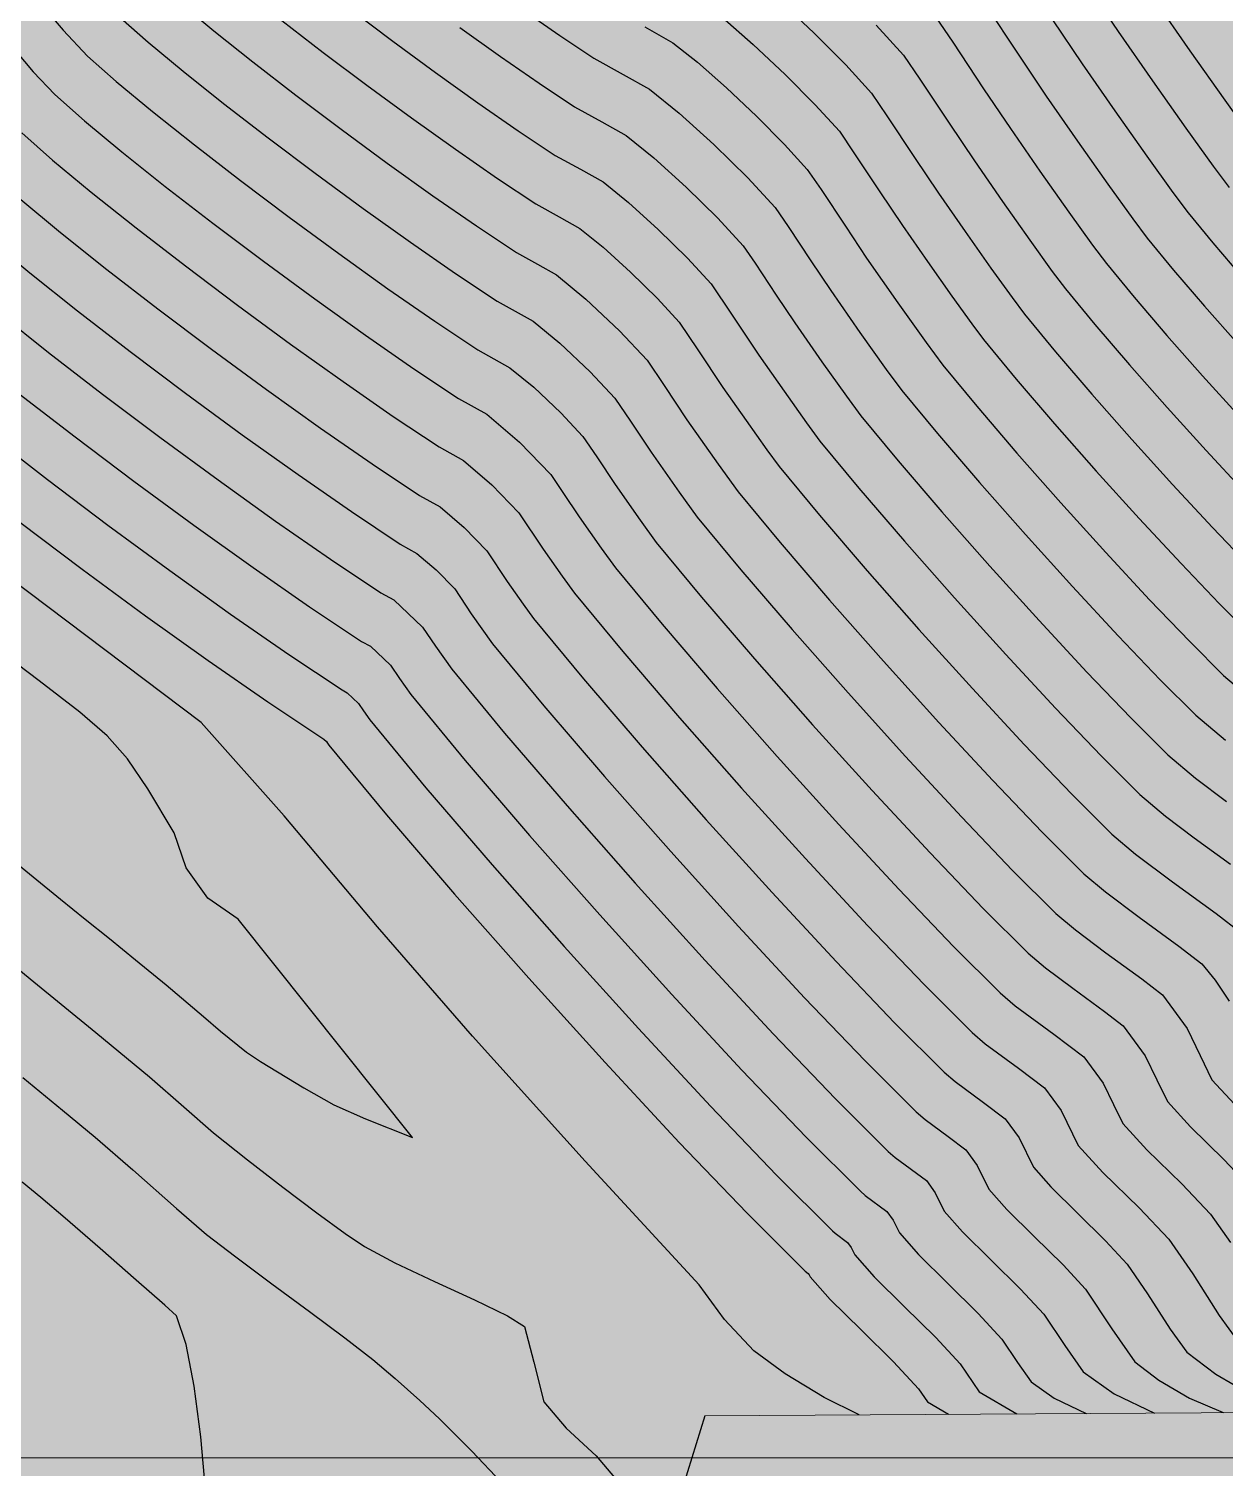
# Model space of a CAD drawing. Header units: metres. Extents: x 62264 to 62602, y 108404 to 109101.
# Drawn here: x 62370.22 to 62397.25, y 108649.77 to 108682.31 of the extents above; entities that cross this region are included whole.
import ezdxf

# ---------------------------------------------------------------- set-up
doc = ezdxf.new("R2010")
doc.units = ezdxf.units.M
doc.header["$MEASUREMENT"] = 0
for name, color, linetype in [('colore lago', 131, 'Continuous'), ('coordinate', 2, 'Continuous'), ('curve livello 1m', 2, 'Continuous'), ('curve livello 5m', 7, 'Continuous'), ('LIN025CO', 7, 'Continuous'), ('Per+Mod Surf', 7, 'Continuous')]:
    doc.layers.add(name, color=color, linetype=linetype)

msp = doc.modelspace()

# ---------------------------------------------------------------- hatches: boundary and pattern name
at = {"layer": 'colore lago', "linetype": 'Continuous', "lineweight": 0}
msp.add_hatch(color=256, dxfattribs=at).paths.add_polyline_path([(62424.984, 108653.069), (62419.433, 108652.547), (62413.953, 108651.637), (62408.529, 108650.359), (62403.21, 108648.764), (62398.021, 108646.797), (62392.955, 108644.487), (62388.067, 108641.873), (62383.347, 108638.914), (62379.143, 108635.919), (62374.987, 108632.528), (62370.912, 108628.752), (62367.864, 108625.55), (62364.577, 108621.72), (62361.992, 108618.302), (62358.884, 108613.699), (62356.087, 108608.883), (62353.615, 108603.924), (62351.491, 108598.79), (62349.698, 108593.52), (62348.257, 108588.148), (62347.162, 108582.699), (62346.433, 108577.206), (62346.076, 108571.827), (62346.067, 108566.27), (62346.414, 108560.708), (62347.156, 108555.214), (62348.241, 108549.757), (62349.108, 108546.543), (62347.868, 108543.897), (62343.805, 108542.34), (62343.071, 108542.931), (62342.215, 108543.399), (62341.494, 108543.605), (62340.731, 108543.397), (62339.788, 108542.895), (62338.814, 108542.367), (62337.958, 108542.081), (62337.463, 108542.167), (62336.538, 108542.374), (62334.253, 108542.969), (62331.322, 108543.785), (62328.139, 108544.685), (62325.098, 108545.533), (62322.593, 108546.195), (62321.848, 108546.361), (62320.984, 108546.545), (62320.474, 108546.666), (62319.859, 108546.963), (62319.103, 108547.335), (62317.961, 108547.824), (62316.581, 108548.386), (62315.066, 108548.989), (62313.523, 108549.599), (62312.055, 108550.183), (62310.769, 108550.711), (62309.769, 108551.147), (62309.112, 108551.475), (62308.074, 108552.131), (62305.134, 108553.829), (62301.974, 108555.846), (62300, 108557.145), (62300, 108746.102), (62331.882, 108763.679), (62334.507, 108761.512), (62338.392, 108758.6), (62343.084, 108755.721), (62348.103, 108752.428), (62352.959, 108748.821), (62356.982, 108746.672), (62361.491, 108743.204), (62364.809, 108741.018), (62364.85, 108740.982), (62366.701, 108739.452), (62368.7, 108737.832), (62369.305, 108737.355), (62369.749, 108737.014), (62370.359, 108736.582), (62371.24, 108735.973), (62371.627, 108735.711), (62374.472, 108733.847), (62374.708, 108733.696), (62375.544, 108733.194), (62376.513, 108732.622), (62377.024, 108732.307), (62377.264, 108731.984), (62377.853, 108731.572), (62378.743, 108731.016), (62379.493, 108730.514), (62379.904, 108730.173), (62380.53, 108729.628), (62381.289, 108728.95), (62382.099, 108728.213), (62382.879, 108727.488), (62383.568, 108726.81), (62384.361, 108726.013), (62384.891, 108725.5), (62385.513, 108725.007), (62386.29, 108724.44), (62387.153, 108723.834), (62388.028, 108723.224), (62388.845, 108722.646), (62389.533, 108722.136), (62390.019, 108721.728), (62390.461, 108721.189), (62391.046, 108720.467), (62391.593, 108719.84), (62392.228, 108719.121), (62392.561, 108718.731), (62392.862, 108718.087), (62393.16, 108717.245), (62393.458, 108716.296), (62393.758, 108715.335), (62394.064, 108714.455), (62394.378, 108713.747), (62394.629, 108713.387), (62395.018, 108712.892), (62395.432, 108712.426), (62395.814, 108712.034), (62396.33, 108711.596), (62397.152, 108710.938), (62398.032, 108710.258), (62398.87, 108709.636), (62399.584, 108709.126), (62399.96, 108708.881), (62400.685, 108708.661), (62401.612, 108708.484), (62402.549, 108708.306), (62403.305, 108708.084), (62403.979, 108707.68), (62404.973, 108707.002), (62405.674, 108706.477), (62406.299, 108705.979), (62406.659, 108705.658), (62407.074, 108705.014), (62407.565, 108704.234), (62408.06, 108703.631), (62408.444, 108703.148), (62408.613, 108702.358), (62408.809, 108701.374), (62409.055, 108700.585), (62409.399, 108699.598), (62409.737, 108698.707), (62410.053, 108697.961), (62410.417, 108697.156), (62410.768, 108696.423), (62411.044, 108695.894), (62411.352, 108695.436), (62411.941, 108694.585), (62412.688, 108693.536), (62413.24, 108692.756), (62413.64, 108692.028), (62414.101, 108691.1), (62414.582, 108690.096), (62415.042, 108689.143), (62415.44, 108688.363), (62415.735, 108687.883), (62416.22, 108687.475), (62417.091, 108686.877), (62417.986, 108686.309), (62418.762, 108685.857), (62419.277, 108685.61), (62419.98, 108685.523), (62420.747, 108685.436), (62421.269, 108685.254), (62422.042, 108684.935), (62422.834, 108684.575), (62423.302, 108684.318), (62424.281, 108683.305), (62425.656, 108681.875), (62426.449, 108681.066), (62427.156, 108680.351), (62427.673, 108679.833), (62427.895, 108679.62), (62428.432, 108679.384), (62429.04, 108678.92), (62429.869, 108678.212), (62430.484, 108677.629), (62430.843, 108677.243), (62431.218, 108676.364), (62431.557, 108675.296), (62431.913, 108674.527), (62432.355, 108674.247), (62432.858, 108673.942), (62433.455, 108673.231), (62434.097, 108672.326), (62434.701, 108671.601), (62435.197, 108671.28), (62435.685, 108671.01), (62436.144, 108670.755), (62436.707, 108670.388), (62437.492, 108669.855), (62438.358, 108669.253), (62439.162, 108668.678), (62440.078, 108667.996), (62441.13, 108667.19), (62442.002, 108666.501), (62442.908, 108665.758), (62443.789, 108665.021), (62444.562, 108664.359), (62445.144, 108663.844), (62445.453, 108663.547), (62446.014, 108662.665), (62446.501, 108661.941), (62447.153, 108661.7), (62448.876, 108661.081), (62447.183, 108652.749), (62446.943, 108651.566), (62441.595, 108652.495), (62436.09, 108653.04), (62430.527, 108653.236)])

# ---------------------------------------------------------------- linework, layer by layer
at = {"layer": 'coordinate', "linetype": 'Continuous', "lineweight": 0}
msp.add_line((62340.187, 108650), (62556.466, 108650), dxfattribs=at)
at = {"layer": 'curve livello 1m', "flags": 128}
for points in [[(62370.367, 108683.018), (62370.993, 108682.274), (62371.544, 108681.689), (62371.544, 108681.689), (62372.194, 108681.116), (62373.011, 108680.438), (62373.959, 108679.683), (62375.002, 108678.877), (62376.102, 108678.049), (62377.225, 108677.224), (62378.333, 108676.432), (62379.391, 108675.698), (62380.362, 108675.051), (62381.091, 108674.646), (62381.626, 108674.203), (62382.237, 108673.628), (62382.739, 108673.093), (62383.05, 108672.63), (62383.465, 108672.008), (62384.033, 108671.197), (62384.397, 108670.697), (62385.416, 108669.462), (62386.618, 108668.062), (62387.929, 108666.576), (62389.276, 108665.087), (62390.586, 108663.675), (62391.784, 108662.422), (62392.798, 108661.409), (62393.19, 108661.079), (62393.808, 108660.617), (62394.53, 108660.091), (62394.948, 108659.769), (62394.948, 108659.769), (62395.449, 108659.087), (62395.708, 108658.544), (62395.947, 108658.055), (62396.471, 108657.482), (62397.235, 108656.735), (62397.864, 108656.071)], [(62373.636, 108682.892), (62374.396, 108682.262), (62375.279, 108681.559), (62376.249, 108680.809), (62377.273, 108680.038), (62378.318, 108679.271), (62379.349, 108678.533), (62380.334, 108677.851), (62381.237, 108677.248), (62381.715, 108676.985), (62382.142, 108676.746), (62382.807, 108676.195), (62383.564, 108675.481), (62384.188, 108674.817), (62384.574, 108674.243), (62385.09, 108673.47), (62385.795, 108672.464), (62386.247, 108671.843), (62387.194, 108670.694), (62388.312, 108669.391), (62389.532, 108668.01), (62390.785, 108666.624), (62392.003, 108665.311), (62393.118, 108664.145), (62394.062, 108663.202), (62394.547, 108662.794), (62395.313, 108662.221), (62396.208, 108661.569), (62396.727, 108661.17), (62397.027, 108660.798), (62397.348, 108660.324)], [(62395.648, 108682.974), (62396.457, 108681.813), (62397.245, 108680.696), (62397.889, 108679.798)], [(62372.288, 108682.557), (62372.915, 108682.004), (62373.704, 108681.35), (62374.619, 108680.621), (62375.625, 108679.843), (62376.688, 108679.043), (62377.771, 108678.248), (62378.841, 108677.483), (62379.863, 108676.775), (62380.8, 108676.15), (62381.616, 108675.696), (62382.216, 108675.199), (62382.901, 108674.554), (62383.463, 108673.955), (62383.812, 108673.436), (62384.278, 108672.739), (62384.914, 108671.83), (62385.322, 108671.27), (62386.305, 108670.078), (62387.465, 108668.727), (62388.73, 108667.293), (62390.031, 108665.856), (62391.294, 108664.493), (62392.451, 108663.283), (62393.43, 108662.305), (62393.868, 108661.937), (62394.56, 108661.419), (62395.369, 108660.83), (62395.837, 108660.47), (62396.398, 108659.705), (62396.689, 108659.097), (62396.956, 108658.55), (62397.462, 108657.997)], [(62381.381, 108682.736), (62382.219, 108682.155), (62382.988, 108681.642), (62383.651, 108681.277), (62384.244, 108680.944), (62384.912, 108680.404), (62385.697, 108679.693), (62386.466, 108678.939), (62387.086, 108678.265), (62387.375, 108677.841), (62387.89, 108677.064), (62388.339, 108676.394), (62389.001, 108675.445), (62389.596, 108674.608), (62389.945, 108674.134), (62390.751, 108673.158), (62391.701, 108672.051), (62392.738, 108670.876), (62393.803, 108669.699), (62394.839, 108668.582), (62395.786, 108667.591), (62396.588, 108666.79), (62397.261, 108666.224)], [(62385.889, 108682.571), (62386.588, 108681.956), (62387.313, 108681.272), (62387.988, 108680.592), (62388.535, 108679.99), (62388.865, 108679.506), (62389.451, 108678.62), (62389.963, 108677.857), (62390.528, 108677.044), (62391.079, 108676.263), (62391.53, 108675.635), (62391.795, 108675.28), (62392.529, 108674.39), (62393.396, 108673.38), (62394.341, 108672.309), (62395.312, 108671.236), (62396.256, 108670.218), (62397.12, 108669.314), (62397.851, 108668.584)], [(62390.708, 108682.576), (62391.099, 108682.003), (62391.793, 108680.954), (62392.4, 108680.05), (62393.069, 108679.088), (62393.722, 108678.163), (62394.255, 108677.419), (62394.569, 108676.999), (62395.197, 108676.238), (62395.937, 108675.375), (62396.745, 108674.459), (62397.576, 108673.541)], [(62391.844, 108682.835), (62392.574, 108681.732), (62393.212, 108680.781), (62393.916, 108679.769), (62394.602, 108678.796), (62395.164, 108678.014), (62395.494, 108677.571), (62396.086, 108676.854), (62396.785, 108676.04), (62397.547, 108675.176)], [(62375.938, 108682.496), (62376.872, 108681.775), (62377.858, 108681.032), (62378.864, 108680.294), (62379.857, 108679.584), (62380.805, 108678.927), (62381.675, 108678.347), (62382.199, 108678.058), (62382.667, 108677.795), (62383.195, 108677.368), (62383.815, 108676.807), (62384.423, 108676.211), (62384.912, 108675.679), (62385.336, 108675.049), (62385.902, 108674.201), (62386.425, 108673.451), (62386.895, 108672.79), (62387.171, 108672.415), (62388.084, 108671.31), (62389.16, 108670.056), (62390.333, 108668.726), (62391.54, 108667.393), (62392.712, 108666.129), (62393.785, 108665.007), (62394.693, 108664.099), (62395.225, 108663.651), (62396.066, 108663.023), (62397.048, 108662.308), (62397.616, 108661.87)], [(62379.957, 108682.34), (62380.873, 108681.685), (62381.748, 108681.079), (62382.55, 108680.544), (62383.167, 108680.204), (62383.718, 108679.895), (62384.34, 108679.392), (62385.07, 108678.731), (62385.785, 108678.03), (62386.361, 108677.403), (62386.63, 108677.009), (62387.109, 108676.286), (62387.526, 108675.663), (62388.142, 108674.78), (62388.696, 108674.002), (62389.021, 108673.561), (62389.862, 108672.542), (62390.854, 108671.386), (62391.936, 108670.159), (62393.049, 108668.93), (62394.13, 108667.764), (62395.119, 108666.73), (62395.956, 108665.893), (62396.582, 108665.366), (62397.283, 108664.838)], [(62384.135, 108682.35), (62384.77, 108681.994), (62385.327, 108681.55), (62385.983, 108680.973), (62386.664, 108680.331), (62387.297, 108679.693), (62387.81, 108679.127), (62388.12, 108678.673), (62388.67, 108677.842), (62389.151, 108677.125), (62389.859, 108676.11), (62390.496, 108675.214), (62390.87, 108674.707), (62391.64, 108673.774), (62392.548, 108672.716), (62393.539, 108671.593), (62394.558, 108670.467), (62395.547, 108669.4), (62396.453, 108668.453), (62397.22, 108667.687), (62397.939, 108667.081)], [(62389.37, 108682.39), (62389.984, 108681.714), (62390.354, 108681.17), (62391.013, 108680.176), (62391.587, 108679.319), (62392.222, 108678.407), (62392.841, 108677.53), (62393.347, 108676.824), (62393.644, 108676.426), (62394.308, 108675.622), (62395.09, 108674.71), (62395.944, 108673.743), (62396.821, 108672.773), (62397.674, 108671.854)], [(62393.355, 108682.51), (62394.024, 108681.512), (62394.763, 108680.45), (62395.483, 108679.43), (62396.072, 108678.608), (62396.418, 108678.144), (62396.975, 108677.47), (62397.632, 108676.704)], [(62370.058, 108679.952), (62370.752, 108679.34), (62371.626, 108678.615), (62372.64, 108677.807), (62373.755, 108676.946), (62374.932, 108676.06), (62376.132, 108675.178), (62377.317, 108674.331), (62378.449, 108673.546), (62379.487, 108672.854), (62380.04, 108672.547), (62380.679, 108671.997), (62381.29, 108671.368), (62381.841, 108670.545), (62382.272, 108669.931), (62382.548, 108669.551), (62383.638, 108668.231), (62384.923, 108666.732), (62386.326, 108665.143), (62387.767, 108663.55), (62389.168, 108662.039), (62390.45, 108660.699), (62391.535, 108659.615), (62391.833, 108659.364), (62392.586, 108658.807), (62393.169, 108658.369), (62393.55, 108657.85), (62393.928, 108657.066), (62394.489, 108656.453), (62395.307, 108655.654), (62395.98, 108654.943), (62396.521, 108654.158), (62397.117, 108653.22), (62397.556, 108652.618)], [(62370.032, 108678.451), (62370.934, 108677.703), (62371.98, 108676.869), (62373.131, 108675.98), (62374.346, 108675.065), (62375.586, 108674.155), (62376.809, 108673.28), (62377.977, 108672.47), (62379.049, 108671.756), (62379.514, 108671.497), (62380.052, 108671.035), (62380.565, 108670.506), (62381.029, 108669.814), (62381.391, 108669.297), (62381.623, 108668.978), (62382.749, 108667.615), (62384.076, 108666.067), (62385.524, 108664.426), (62387.013, 108662.781), (62388.459, 108661.221), (62389.783, 108659.837), (62390.904, 108658.718), (62391.154, 108658.507), (62391.789, 108658.037), (62392.28, 108657.668), (62392.6, 108657.232), (62392.919, 108656.571), (62393.313, 108656.125), (62393.913, 108655.532), (62394.546, 108654.91), (62395.037, 108654.379), (62395.5, 108653.708), (62396.009, 108652.907), (62396.385, 108652.393), (62397.042, 108651.896), (62397.873, 108651.41)], [(62369.311, 108677.563), (62370.241, 108676.791), (62371.32, 108675.931), (62372.507, 108675.014), (62373.761, 108674.07), (62375.039, 108673.132), (62376.301, 108672.229), (62377.506, 108671.394), (62378.612, 108670.657), (62378.988, 108670.448), (62379.424, 108670.073), (62379.841, 108669.644), (62380.216, 108669.083), (62380.698, 108668.405), (62381.859, 108666.999), (62383.229, 108665.403), (62384.723, 108663.71), (62386.258, 108662.013), (62387.75, 108660.404), (62389.116, 108658.976), (62390.272, 108657.821), (62390.475, 108657.649), (62390.991, 108657.268), (62391.39, 108656.968), (62391.651, 108656.613), (62391.91, 108656.076), (62392.316, 108655.616), (62392.935, 108655.004), (62393.589, 108654.363), (62394.095, 108653.815), (62394.695, 108652.918), (62395.213, 108652.168), (62395.758, 108651.755), (62396.447, 108651.352), (62397.206, 108651.023)], [(62369.548, 108675.88), (62370.661, 108674.993), (62371.884, 108674.048), (62373.175, 108673.076), (62374.493, 108672.109), (62375.793, 108671.179), (62377.035, 108670.318), (62378.174, 108669.559), (62378.463, 108669.398), (62379.116, 108668.782), (62379.404, 108668.352), (62379.774, 108667.832), (62380.97, 108666.383), (62382.382, 108664.738), (62383.921, 108662.993), (62385.504, 108661.244), (62387.042, 108659.586), (62388.449, 108658.114), (62389.64, 108656.924), (62389.797, 108656.792), (62390.501, 108656.268), (62390.701, 108655.995), (62390.901, 108655.581), (62391.319, 108655.108), (62391.958, 108654.477), (62392.631, 108653.816), (62393.153, 108653.251), (62393.629, 108652.538), (62394.041, 108651.942), (62394.744, 108651.447), (62395.655, 108651.014)], [(62369.341, 108673.118), (62370.637, 108672.116), (62372.005, 108671.087), (62373.4, 108670.062), (62374.778, 108669.077), (62376.092, 108668.166), (62377.299, 108667.362), (62377.412, 108667.299), (62377.667, 108667.058), (62377.78, 108666.89), (62377.924, 108666.687), (62379.192, 108665.151), (62380.687, 108663.408), (62382.318, 108661.56), (62383.995, 108659.707), (62385.624, 108657.95), (62387.115, 108656.391), (62388.377, 108655.13), (62388.44, 108655.077), (62388.722, 108654.867), (62388.802, 108654.758), (62388.882, 108654.592), (62389.325, 108654.09), (62390.002, 108653.421), (62390.715, 108652.721), (62391.268, 108652.123), (62391.697, 108651.491), (62392.546, 108650.995)], [(62388.986, 108650.974), (62388.195, 108651.363), (62387.312, 108651.899), (62386.602, 108652.422), (62386.602, 108652.422), (62385.938, 108653.13), (62385.368, 108653.916), (62382.788, 108656.708), (62380.242, 108659.532), (62380.242, 108659.532), (62378.099, 108662.009), (62375.987, 108664.513), (62374.113, 108666.626), (62366.742, 108672.177)], [(62370.013, 108671.151), (62371.419, 108670.092), (62372.854, 108669.039), (62374.27, 108668.027), (62375.621, 108667.09), (62376.861, 108666.263), (62376.886, 108666.249), (62376.943, 108666.196), (62376.968, 108666.159), (62377, 108666.114), (62378.303, 108664.535), (62379.84, 108662.743), (62381.517, 108660.843), (62383.24, 108658.938), (62384.915, 108657.132), (62386.448, 108655.529), (62387.745, 108654.233), (62387.761, 108654.22), (62387.833, 108654.167), (62387.853, 108654.139), (62387.873, 108654.097), (62388.329, 108653.581), (62389.024, 108652.894), (62389.757, 108652.174), (62390.326, 108651.56), (62390.525, 108651.266), (62391.004, 108650.986)], [(62369.568, 108663.745), (62370.311, 108663.133), (62370.934, 108662.628), (62371.491, 108662.181), (62372.038, 108661.742), (62372.63, 108661.261), (62373.321, 108660.691), (62374.166, 108659.98), (62374.55, 108659.645), (62375.136, 108659.176), (62375.454, 108658.964), (62376.43, 108658.364), (62377.113, 108657.985), (62377.826, 108657.664), (62378.89, 108657.24), (62374.951, 108662.181), (62374.263, 108662.657), (62373.776, 108663.339), (62373.499, 108664.129), (62372.905, 108665.126), (62372.45, 108665.803), (62371.986, 108666.326), (62371.368, 108666.86), (62370.448, 108667.568), (62368.67, 108668.908)], [(62368.981, 108661.871), (62370.243, 108660.83), (62371.732, 108659.616), (62372.941, 108658.617), (62372.941, 108658.617), (62373.722, 108657.933), (62374.393, 108657.349), (62374.393, 108657.349), (62375.155, 108656.741), (62375.959, 108656.118), (62376.724, 108655.542), (62377.366, 108655.074), (62377.805, 108654.777), (62377.805, 108654.777), (62378.489, 108654.411), (62379.381, 108653.991), (62380.292, 108653.574), (62381.033, 108653.214), (62381.415, 108652.967), (62381.633, 108652.166), (62381.853, 108651.268), (62382.362, 108650.671), (62383.042, 108650.044), (62383.533, 108649.459)], [(62370.078, 108658.597), (62370.981, 108657.86), (62371.715, 108657.253), (62372.568, 108656.511), (62373.555, 108655.641), (62374.235, 108655.053), (62374.895, 108654.542), (62375.706, 108653.938), (62376.563, 108653.308), (62377.36, 108652.715), (62377.991, 108652.222), (62378.496, 108651.792), (62379.055, 108651.296), (62379.499, 108650.881), (62380.228, 108650.149), (62380.897, 108649.447)], [(62374.22, 108649.204), (62374.107, 108650.477), (62373.956, 108651.623), (62373.771, 108652.563), (62373.556, 108653.214), (62373.29, 108653.453), (62372.644, 108654.021), (62371.825, 108654.736), (62371.038, 108655.419), (62370.49, 108655.89), (62370.068, 108656.236)]]:
    msp.add_lwpolyline(points, dxfattribs=at)
at = {"layer": 'curve livello 5m', "flags": 128}
for points in [[(62394.136, 108683.288), (62394.836, 108682.243), (62394.836, 108682.243), (62395.61, 108681.131), (62396.364, 108680.063), (62396.981, 108679.203), (62397.343, 108678.717)], [(62387.193, 108682.938), (62387.963, 108682.212), (62388.679, 108681.491), (62389.259, 108680.852), (62389.259, 108680.852), (62389.61, 108680.338), (62390.232, 108679.398), (62390.775, 108678.588), (62390.775, 108678.588), (62391.375, 108677.725), (62391.96, 108676.897), (62392.439, 108676.23), (62392.72, 108675.853), (62393.419, 108675.006), (62394.243, 108674.045), (62395.142, 108673.026), (62396.067, 108672.004), (62396.965, 108671.036), (62397.787, 108670.176)], [(62377.496, 108682.741), (62378.444, 108682.027), (62379.411, 108681.317), (62380.365, 108680.635), (62381.276, 108680.003), (62382.113, 108679.445), (62382.113, 108679.445), (62382.683, 108679.131), (62383.193, 108678.845), (62383.768, 108678.38), (62384.443, 108677.769), (62385.104, 108677.12), (62385.637, 108676.541), (62386.098, 108675.855), (62386.714, 108674.932), (62387.284, 108674.116), (62387.795, 108673.396), (62388.096, 108672.988), (62388.973, 108671.926), (62390.007, 108670.721), (62391.135, 108669.443), (62392.294, 108668.161), (62393.421, 108666.946), (62394.452, 108665.868), (62395.325, 108664.996), (62395.904, 108664.509), (62396.552, 108664.021), (62397.371, 108663.423)], [(62369.765, 108681.989), (62370.316, 108681.335), (62370.801, 108680.821), (62370.801, 108680.821), (62371.473, 108680.228), (62372.319, 108679.527), (62373.299, 108678.745), (62374.378, 108677.911), (62375.517, 108677.054), (62376.679, 108676.201), (62377.825, 108675.381), (62378.92, 108674.622), (62379.925, 108673.953), (62380.565, 108673.597), (62381.306, 108672.959), (62382.014, 108672.231), (62382.288, 108671.824), (62382.653, 108671.276), (62383.152, 108670.564), (62383.473, 108670.124), (62384.527, 108668.847), (62385.771, 108667.397), (62387.127, 108665.86), (62388.522, 108664.318), (62389.877, 108662.857), (62391.117, 108661.56), (62392.167, 108660.512), (62392.511, 108660.222), (62393.384, 108659.576), (62394.058, 108659.069), (62394.499, 108658.469), (62394.728, 108657.99), (62394.938, 108657.56), (62395.48, 108656.967), (62396.271, 108656.195), (62396.922, 108655.507), (62397.372, 108654.87)], [(62370.001, 108674.056), (62371.26, 108673.082), (62372.59, 108672.081), (62373.946, 108671.086), (62375.286, 108670.128), (62376.563, 108669.242), (62377.737, 108668.46), (62377.937, 108668.348), (62378.392, 108667.92), (62378.592, 108667.621), (62378.849, 108667.259), (62380.081, 108665.767), (62381.534, 108664.073), (62383.12, 108662.276), (62384.749, 108660.475), (62386.333, 108658.768), (62387.782, 108657.252), (62389.009, 108656.027), (62389.118, 108655.935), (62389.611, 108655.567), (62389.752, 108655.376), (62389.892, 108655.087), (62390.322, 108654.599), (62390.98, 108653.949), (62391.673, 108653.268), (62392.21, 108652.687), (62392.564, 108652.159), (62392.869, 108651.717), (62393.39, 108651.35), (62394.116, 108651.005)]]:
    msp.add_lwpolyline(points, dxfattribs=at)
at = {"layer": 'LIN025CO', "linetype": 'Continuous', "lineweight": 0}
msp.add_line((62385.493, 108650.953), (62411.719, 108651.111), dxfattribs=at)
at = {"layer": 'Per+Mod Surf', "linetype": 'Continuous'}
msp.add_line((62385.493, 108650.953), (62382.841, 108642.344), dxfattribs=at)

doc.saveas('drawing.dxf')
